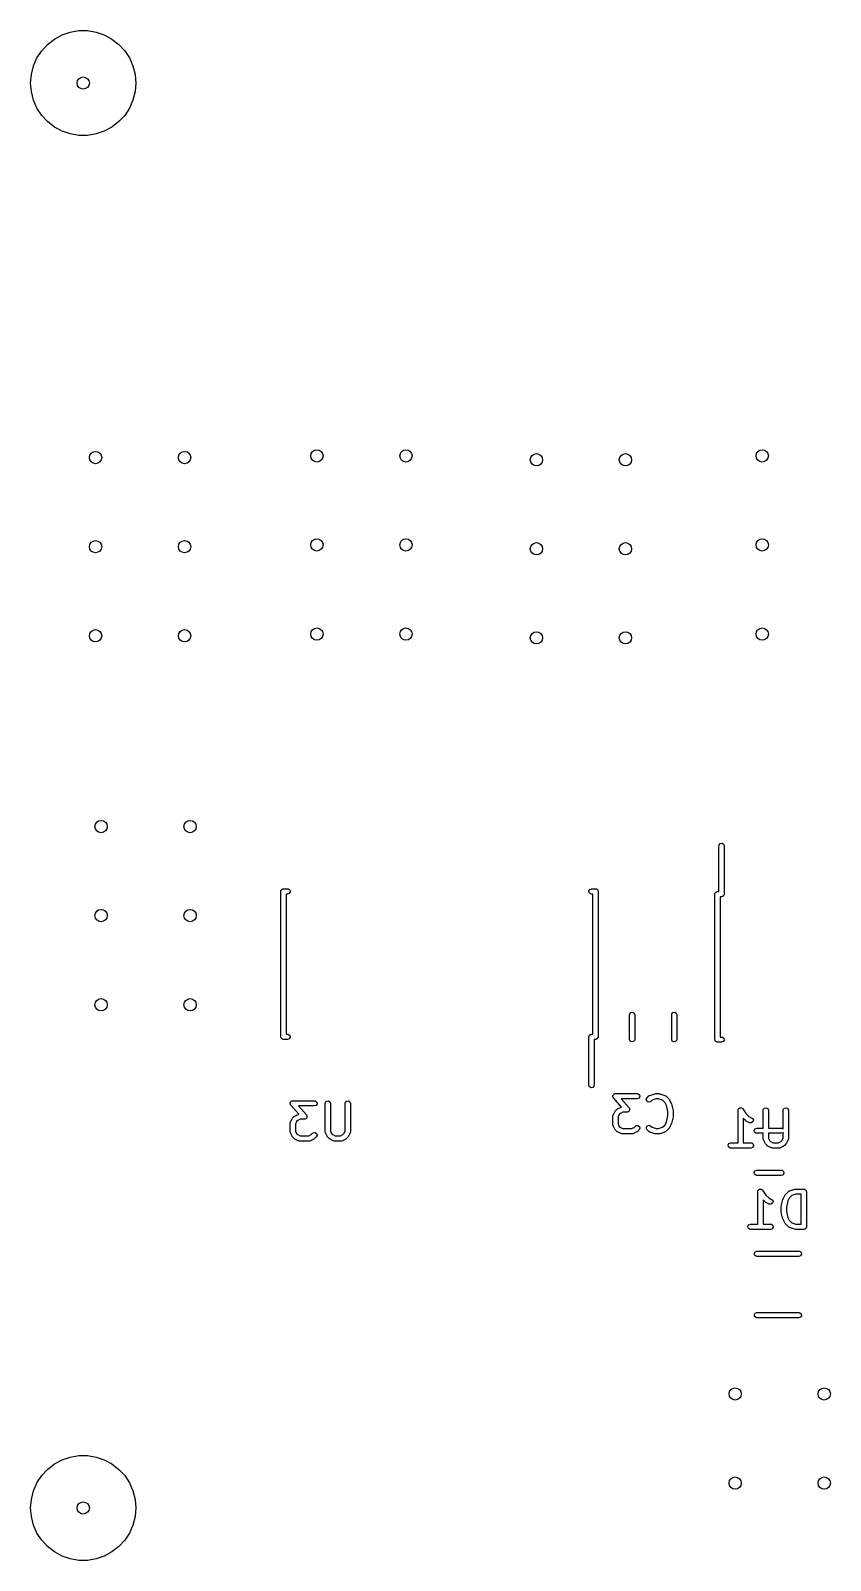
# Model space of a CAD drawing. Extents: x 4.34 to 6.15, y -6.86 to -5.14.
# Drawn here: x 4.341 to 5.239, y -6.859 to -5.141 of the extents above; entities that cross this region are included whole.
import ezdxf

# ---------------------------------------------------------------- set-up
doc = ezdxf.new("R2010")
doc.units = 0
doc.header["$MEASUREMENT"] = 0
doc.layers.add('BLACK', color=7, linetype='CONTINUOUS')

msp = doc.modelspace()

# ---------------------------------------------------------------- linework, layer by layer
at = {"layer": 'BLACK', "linetype": 'CONTINUOUS'}
for p, q in [((4.36, -5.1566), (4.3677, -5.1506)), ((4.3677, -5.1506), (4.3763, -5.1459)), ((4.3763, -5.1459), (4.3855, -5.1428)), ((4.3855, -5.1428), (4.3951, -5.1411)), ((4.3951, -5.1411), (4.4049, -5.1411)), ((4.4049, -5.1411), (4.4145, -5.1428)), ((4.4145, -5.1428), (4.4237, -5.1459)), ((4.4237, -5.1459), (4.4323, -5.1506)), ((4.4323, -5.1506), (4.44, -5.1566)), ((4.3481, -5.1719), (4.3534, -5.1637)), ((4.3534, -5.1637), (4.36, -5.1566)), ((4.44, -5.1566), (4.4466, -5.1637)), ((4.4466, -5.1637), (4.4519, -5.1719)), ((4.3418, -5.1903), (4.3441, -5.1808)), ((4.3441, -5.1808), (4.3481, -5.1719)), ((4.4519, -5.1719), (4.4559, -5.1808)), ((4.4559, -5.1808), (4.4582, -5.1903)), ((4.3409, -5.2), (4.3418, -5.1903)), ((4.3418, -5.2097), (4.3409, -5.2)), ((4.4582, -5.1903), (4.4591, -5.2)), ((4.4591, -5.2), (4.4582, -5.2097)), ((4.3441, -5.2192), (4.3418, -5.2097)), ((4.3481, -5.2281), (4.3441, -5.2192)), ((4.4559, -5.2192), (4.4519, -5.2281)), ((4.4582, -5.2097), (4.4559, -5.2192)), ((4.3534, -5.2363), (4.3481, -5.2281)), ((4.36, -5.2434), (4.3534, -5.2363)), ((4.4466, -5.2363), (4.44, -5.2434)), ((4.4519, -5.2281), (4.4466, -5.2363)), ((4.3677, -5.2494), (4.36, -5.2434)), ((4.3763, -5.2541), (4.3677, -5.2494)), ((4.3855, -5.2572), (4.3763, -5.2541)), ((4.4237, -5.2541), (4.4145, -5.2572)), ((4.4323, -5.2494), (4.4237, -5.2541)), ((4.44, -5.2434), (4.4323, -5.2494)), ((4.3951, -5.2589), (4.3855, -5.2572)), ((4.4049, -5.2589), (4.3951, -5.2589)), ((4.4145, -5.2572), (4.4049, -5.2589)), ((5.1137, -6.0566), (5.1139, -6.0556)), ((5.1137, -6.1078), (5.1137, -6.0566)), ((5.1139, -6.0556), (5.1152, -6.054)), ((5.1152, -6.054), (5.1172, -6.0537)), ((5.1172, -6.0537), (5.119, -6.0547)), ((5.119, -6.0547), (5.1196, -6.0566)), ((5.1196, -6.0566), (5.1196, -6.1107)), ((4.6219, -6.1071), (4.622, -6.107)), ((4.6219, -6.1072), (4.6219, -6.1071)), ((4.6219, -6.1076), (4.6219, -6.1072)), ((4.6219, -6.271), (4.6219, -6.1076)), ((4.622, -6.1066), (4.6225, -6.106)), ((4.622, -6.107), (4.622, -6.1066)), ((4.6225, -6.106), (4.6229, -6.1054)), ((4.6229, -6.1054), (4.6232, -6.1053)), ((4.6232, -6.1053), (4.6233, -6.1051)), ((4.6233, -6.1051), (4.6241, -6.1049)), ((4.6241, -6.1049), (4.6248, -6.1047)), ((4.6248, -6.1047), (4.6293, -6.1047)), ((4.6293, -6.1106), (4.6278, -6.1106)), ((4.6278, -6.1106), (4.6278, -6.2681)), ((4.6293, -6.1047), (4.6303, -6.1049)), ((4.6312, -6.1099), (4.6293, -6.1106)), ((4.6303, -6.1049), (4.6319, -6.1061)), ((4.6322, -6.1081), (4.6312, -6.1099)), ((4.6319, -6.1061), (4.6322, -6.1081)), ((4.9678, -6.1071), (4.9688, -6.1054)), ((4.9681, -6.1091), (4.9678, -6.1071)), ((4.9697, -6.1104), (4.9681, -6.1091)), ((4.9688, -6.1054), (4.9707, -6.1047)), ((4.9707, -6.1106), (4.9697, -6.1104)), ((4.9707, -6.1047), (4.9752, -6.1047)), ((4.9722, -6.1106), (4.9707, -6.1106)), ((4.9722, -6.2681), (4.9722, -6.1106)), ((4.9752, -6.1047), (4.9756, -6.1047)), ((4.9756, -6.1047), (4.9757, -6.1047)), ((4.9757, -6.1047), (4.9758, -6.1048)), ((4.9758, -6.1048), (4.9762, -6.1049)), ((4.9762, -6.1049), (4.9768, -6.1053)), ((4.9768, -6.1053), (4.9775, -6.1057)), ((4.9775, -6.1057), (4.9775, -6.106)), ((4.9775, -6.106), (4.9778, -6.1061)), ((4.9778, -6.1061), (4.9779, -6.1069)), ((4.9779, -6.1069), (4.9781, -6.1076)), ((4.9781, -6.1076), (4.9781, -6.271)), ((5.1092, -6.1107), (5.1093, -6.1103)), ((5.1092, -6.2741), (5.1092, -6.1107)), ((5.1093, -6.1101), (5.1094, -6.1097)), ((5.1093, -6.1102), (5.1093, -6.1101)), ((5.1093, -6.1103), (5.1093, -6.1102)), ((5.1094, -6.1097), (5.1099, -6.1091)), ((5.1099, -6.1091), (5.1103, -6.1085)), ((5.1103, -6.1085), (5.1105, -6.1084)), ((5.1105, -6.1084), (5.1107, -6.1082)), ((5.1107, -6.1082), (5.1114, -6.108)), ((5.1114, -6.108), (5.1122, -6.1078)), ((5.1122, -6.1078), (5.1137, -6.1078)), ((5.1167, -6.1137), (5.1151, -6.1137)), ((5.1151, -6.1137), (5.1151, -6.2712)), ((5.1174, -6.1134), (5.1167, -6.1137)), ((5.1182, -6.1133), (5.1174, -6.1134)), ((5.1183, -6.1131), (5.1182, -6.1133)), ((5.1186, -6.113), (5.1183, -6.1131)), ((5.119, -6.1123), (5.1186, -6.113)), ((5.1195, -6.1117), (5.119, -6.1123)), ((5.1196, -6.1112), (5.1195, -6.1113)), ((5.1195, -6.1113), (5.1195, -6.1117)), ((5.1196, -6.1107), (5.1196, -6.1111)), ((5.1196, -6.1111), (5.1196, -6.1112)), ((5.0134, -6.2462), (5.0136, -6.2452)), ((5.0134, -6.2738), (5.0134, -6.2462)), ((5.0136, -6.2452), (5.0149, -6.2437)), ((5.0149, -6.2437), (5.0169, -6.2433)), ((5.0169, -6.2433), (5.0186, -6.2443)), ((5.0186, -6.2443), (5.0193, -6.2462)), ((5.0193, -6.2462), (5.0193, -6.2738)), ((5.0607, -6.2462), (5.0608, -6.2452)), ((5.0607, -6.2738), (5.0607, -6.2462)), ((5.0608, -6.2452), (5.0621, -6.2437)), ((5.0621, -6.2437), (5.0641, -6.2433)), ((5.0641, -6.2433), (5.0659, -6.2443)), ((5.0659, -6.2443), (5.0666, -6.2462)), ((5.0666, -6.2462), (5.0666, -6.2738)), ((4.6278, -6.2681), (4.6293, -6.2681)), ((4.6293, -6.2681), (4.6303, -6.2682)), ((4.6303, -6.2682), (4.6319, -6.2695)), ((4.6319, -6.2695), (4.6322, -6.2715)), ((4.9679, -6.27), (4.9684, -6.2694)), ((4.9684, -6.2694), (4.9688, -6.2687)), ((4.9688, -6.2687), (4.969, -6.2687)), ((4.969, -6.2687), (4.9692, -6.2685)), ((4.9692, -6.2685), (4.9699, -6.2683)), ((4.9699, -6.2683), (4.9707, -6.2681)), ((4.9707, -6.2681), (4.9722, -6.2681)), ((4.6221, -6.2717), (4.6219, -6.271)), ((4.6222, -6.2725), (4.6221, -6.2717)), ((4.6225, -6.2727), (4.6222, -6.2725)), ((4.6225, -6.2729), (4.6225, -6.2727)), ((4.6232, -6.2733), (4.6225, -6.2729)), ((4.6238, -6.2738), (4.6232, -6.2733)), ((4.6242, -6.2739), (4.6238, -6.2738)), ((4.6243, -6.2739), (4.6242, -6.2739)), ((4.6244, -6.2739), (4.6243, -6.2739)), ((4.6248, -6.274), (4.6244, -6.2739)), ((4.6293, -6.274), (4.6248, -6.274)), ((4.6312, -6.2733), (4.6293, -6.274)), ((4.6322, -6.2715), (4.6312, -6.2733)), ((4.9677, -6.271), (4.9678, -6.2706)), ((4.9677, -6.3251), (4.9677, -6.271)), ((4.9678, -6.2704), (4.9679, -6.27)), ((4.9678, -6.2705), (4.9678, -6.2704)), ((4.9678, -6.2706), (4.9678, -6.2705)), ((4.9752, -6.274), (4.9736, -6.274)), ((4.9736, -6.274), (4.9736, -6.3251)), ((4.9759, -6.2737), (4.9752, -6.274)), ((4.9767, -6.2736), (4.9759, -6.2737)), ((4.9768, -6.2734), (4.9767, -6.2736)), ((4.9771, -6.2733), (4.9768, -6.2734)), ((4.9775, -6.2726), (4.9771, -6.2733)), ((4.978, -6.272), (4.9775, -6.2726)), ((4.9781, -6.2715), (4.978, -6.2716)), ((4.978, -6.2716), (4.978, -6.272)), ((4.9781, -6.271), (4.9781, -6.2714)), ((4.9781, -6.2714), (4.9781, -6.2715)), ((5.0141, -6.2757), (5.0134, -6.2738)), ((5.0159, -6.2767), (5.0141, -6.2757)), ((5.0179, -6.2763), (5.0159, -6.2767)), ((5.0192, -6.2748), (5.0179, -6.2763)), ((5.0193, -6.2738), (5.0192, -6.2748)), ((5.0614, -6.2757), (5.0607, -6.2738)), ((5.0631, -6.2767), (5.0614, -6.2757)), ((5.0651, -6.2763), (5.0631, -6.2767)), ((5.0664, -6.2748), (5.0651, -6.2763)), ((5.0666, -6.2738), (5.0664, -6.2748)), ((5.1095, -6.2748), (5.1092, -6.2741)), ((5.1096, -6.2756), (5.1095, -6.2748)), ((5.1098, -6.2758), (5.1096, -6.2756)), ((5.1099, -6.276), (5.1098, -6.2758)), ((5.1106, -6.2764), (5.1099, -6.276)), ((5.1112, -6.2769), (5.1106, -6.2764)), ((5.1115, -6.2769), (5.1112, -6.2769)), ((5.1117, -6.277), (5.1115, -6.2769)), ((5.1118, -6.277), (5.1117, -6.277)), ((5.1122, -6.2771), (5.1118, -6.277)), ((5.1167, -6.2771), (5.1122, -6.2771)), ((5.1151, -6.2712), (5.1167, -6.2712)), ((5.1167, -6.2712), (5.1177, -6.2713)), ((5.1186, -6.2764), (5.1167, -6.2771)), ((5.1177, -6.2713), (5.1193, -6.2726)), ((5.1196, -6.2746), (5.1186, -6.2764)), ((5.1193, -6.2726), (5.1196, -6.2746)), ((4.9684, -6.327), (4.9677, -6.3251)), ((4.9702, -6.3281), (4.9684, -6.327)), ((4.9721, -6.3277), (4.9702, -6.3281)), ((4.9734, -6.3262), (4.9721, -6.3277)), ((4.9736, -6.3251), (4.9734, -6.3262)), ((4.9947, -6.3371), (4.9948, -6.3369)), ((4.9948, -6.3379), (4.9947, -6.3371)), ((4.9948, -6.3367), (4.9953, -6.336)), ((4.9948, -6.3369), (4.9948, -6.3367)), ((4.9949, -6.3387), (4.9948, -6.3379)), ((4.9953, -6.336), (4.9957, -6.3354)), ((4.9957, -6.3354), (4.9959, -6.3353)), ((4.9959, -6.3353), (4.9961, -6.3351)), ((4.9961, -6.3351), (4.9969, -6.3349)), ((4.9969, -6.3349), (4.9976, -6.3347)), ((4.9976, -6.3347), (5.022, -6.3347)), ((5.022, -6.3347), (5.023, -6.3348)), ((5.023, -6.3348), (5.0245, -6.3361)), ((5.0249, -6.3381), (5.0239, -6.3399)), ((5.0245, -6.3361), (5.0249, -6.3381)), ((5.033, -6.3393), (5.0349, -6.3374)), ((5.0349, -6.3374), (5.0357, -6.3368)), ((5.0357, -6.3368), (5.0359, -6.3368)), ((5.0359, -6.3368), (5.036, -6.3367)), ((5.036, -6.3367), (5.0417, -6.3348)), ((5.0417, -6.3348), (5.0425, -6.3347)), ((5.0425, -6.3347), (5.0426, -6.3347)), ((5.0426, -6.3347), (5.0464, -6.3347)), ((5.0464, -6.3347), (5.0472, -6.3348)), ((5.0472, -6.3348), (5.0473, -6.3348)), ((5.0473, -6.3348), (5.0529, -6.3367)), ((5.0529, -6.3367), (5.0538, -6.3372)), ((5.0538, -6.3372), (5.0539, -6.3373)), ((5.0539, -6.3373), (5.0541, -6.3374)), ((5.0541, -6.3374), (5.0578, -6.3411)), ((4.6324, -6.3452), (4.6325, -6.345)), ((4.6325, -6.3459), (4.6324, -6.3452)), ((4.6325, -6.3447), (4.633, -6.3441)), ((4.6325, -6.345), (4.6325, -6.3447)), ((4.6325, -6.3467), (4.6325, -6.3459)), ((4.6327, -6.347), (4.6325, -6.3467)), ((4.6327, -6.3471), (4.6327, -6.347)), ((4.6328, -6.3472), (4.6327, -6.3471)), ((4.633, -6.3476), (4.6328, -6.3472)), ((4.633, -6.3441), (4.6334, -6.3434)), ((4.642, -6.3579), (4.633, -6.3476)), ((4.6334, -6.3434), (4.6336, -6.3433)), ((4.6336, -6.3433), (4.6337, -6.3431)), ((4.6337, -6.3431), (4.6345, -6.343)), ((4.6345, -6.343), (4.6353, -6.3427)), ((4.6353, -6.3427), (4.6596, -6.3427)), ((4.6596, -6.3486), (4.6418, -6.3486)), ((4.6418, -6.3486), (4.6506, -6.3587)), ((4.6596, -6.3427), (4.6606, -6.3429)), ((4.6615, -6.3479), (4.6596, -6.3486)), ((4.6606, -6.3429), (4.6622, -6.3442)), ((4.6625, -6.3462), (4.6615, -6.3479)), ((4.6622, -6.3442), (4.6625, -6.3462)), ((4.6717, -6.3457), (4.6719, -6.3447)), ((4.6717, -6.3775), (4.6717, -6.3457)), ((4.6719, -6.3447), (4.6732, -6.3431)), ((4.6732, -6.3431), (4.6751, -6.3428)), ((4.6751, -6.3428), (4.6769, -6.3438)), ((4.6769, -6.3438), (4.6776, -6.3457)), ((4.6776, -6.3457), (4.6776, -6.3768)), ((4.6942, -6.3457), (4.6944, -6.3447)), ((4.6942, -6.3768), (4.6942, -6.3457)), ((4.6944, -6.3447), (4.6957, -6.3431)), ((4.6957, -6.3431), (4.6976, -6.3428)), ((4.6976, -6.3428), (4.6994, -6.3438)), ((4.6994, -6.3438), (4.7001, -6.3457)), ((4.7001, -6.3457), (4.7001, -6.3775)), ((4.995, -6.339), (4.9949, -6.3387)), ((4.9951, -6.3391), (4.995, -6.339)), ((4.995, -6.3588), (4.9968, -6.355)), ((4.9952, -6.3392), (4.9951, -6.3391)), ((4.9954, -6.3396), (4.9952, -6.3392)), ((5.0044, -6.3498), (4.9954, -6.3396)), ((4.9968, -6.355), (4.9974, -6.3543)), ((4.9974, -6.3543), (4.9993, -6.3524)), ((4.9974, -6.3543), (4.9974, -6.3543)), ((4.9993, -6.3524), (5, -6.3519)), ((5, -6.3518), (5.0038, -6.35)), ((5, -6.3519), (5, -6.3518)), ((5.0038, -6.35), (5.0044, -6.3498)), ((5.022, -6.3406), (5.0041, -6.3406)), ((5.0041, -6.3406), (5.013, -6.3507)), ((5.0115, -6.3553), (5.0107, -6.3556)), ((5.0123, -6.3551), (5.0115, -6.3553)), ((5.0124, -6.355), (5.0123, -6.3551)), ((5.0126, -6.3549), (5.0124, -6.355)), ((5.013, -6.3542), (5.0126, -6.3549)), ((5.013, -6.3507), (5.0132, -6.351)), ((5.0135, -6.3536), (5.013, -6.3542)), ((5.0132, -6.351), (5.0133, -6.3511)), ((5.0133, -6.3511), (5.0133, -6.3513)), ((5.0133, -6.3513), (5.0135, -6.3515)), ((5.0135, -6.3515), (5.0135, -6.3523)), ((5.0135, -6.3523), (5.0136, -6.3531)), ((5.0136, -6.3531), (5.0135, -6.3533)), ((5.0135, -6.3533), (5.0135, -6.3536)), ((5.0239, -6.3399), (5.022, -6.3406)), ((5.0322, -6.3411), (5.033, -6.3393)), ((5.0327, -6.3431), (5.0322, -6.3411)), ((5.0343, -6.3442), (5.0327, -6.3431)), ((5.0364, -6.344), (5.0343, -6.3442)), ((5.0372, -6.3434), (5.0364, -6.344)), ((5.0386, -6.3421), (5.0372, -6.3434)), ((5.0431, -6.3406), (5.0386, -6.3421)), ((5.0459, -6.3406), (5.0431, -6.3406)), ((5.0504, -6.3421), (5.0459, -6.3406)), ((5.0533, -6.345), (5.0504, -6.3421)), ((5.0548, -6.348), (5.0533, -6.345)), ((5.0565, -6.3548), (5.0548, -6.348)), ((5.0565, -6.3597), (5.0565, -6.3548)), ((5.0578, -6.3411), (5.0583, -6.3419)), ((5.0583, -6.3419), (5.0584, -6.3419)), ((5.0584, -6.3419), (5.0602, -6.3457)), ((5.0602, -6.3457), (5.0604, -6.3462)), ((5.0604, -6.3462), (5.0605, -6.3463)), ((5.0605, -6.3463), (5.0623, -6.3538)), ((5.0623, -6.3538), (5.0624, -6.3544)), ((5.0624, -6.3544), (5.0624, -6.3545)), ((5.0624, -6.3545), (5.0624, -6.3601)), ((5.1352, -6.3535), (5.1354, -6.3525)), ((5.1352, -6.39), (5.1352, -6.3535)), ((5.1354, -6.3525), (5.1355, -6.3524)), ((5.1355, -6.3522), (5.1362, -6.3516)), ((5.1355, -6.3524), (5.1355, -6.3522)), ((5.1362, -6.3516), (5.1367, -6.351)), ((5.1367, -6.351), (5.1369, -6.351)), ((5.1369, -6.351), (5.137, -6.3508)), ((5.137, -6.3508), (5.1379, -6.3508)), ((5.1379, -6.3508), (5.1387, -6.3506)), ((5.1387, -6.3506), (5.1389, -6.3507)), ((5.1389, -6.3507), (5.139, -6.3507)), ((5.139, -6.3507), (5.1397, -6.3512)), ((5.1397, -6.3512), (5.1405, -6.3516)), ((5.1405, -6.3516), (5.1405, -6.3518)), ((5.1405, -6.3518), (5.1407, -6.3519)), ((5.1407, -6.3519), (5.1442, -6.3573)), ((5.1634, -6.3535), (5.1635, -6.3525)), ((5.1634, -6.3734), (5.1634, -6.3535)), ((5.1635, -6.3525), (5.1648, -6.351)), ((5.1648, -6.351), (5.1668, -6.3506)), ((5.1668, -6.3506), (5.1686, -6.3516)), ((5.1686, -6.3516), (5.1693, -6.3535)), ((5.1693, -6.3535), (5.1693, -6.3734)), ((5.1859, -6.3535), (5.186, -6.3525)), ((5.1859, -6.3745), (5.1859, -6.3535)), ((5.186, -6.3525), (5.1873, -6.351)), ((5.1873, -6.351), (5.1893, -6.3506)), ((5.1893, -6.3506), (5.1911, -6.3516)), ((5.1911, -6.3516), (5.1918, -6.3535)), ((5.1918, -6.3535), (5.1918, -6.3854)), ((4.6323, -6.3682), (4.6325, -6.3672)), ((4.6323, -6.3775), (4.6323, -6.3682)), ((4.6325, -6.3672), (4.6326, -6.367)), ((4.6326, -6.3668), (4.6345, -6.3631)), ((4.6326, -6.367), (4.6326, -6.3668)), ((4.6345, -6.3631), (4.635, -6.3624)), ((4.635, -6.3624), (4.6351, -6.3623)), ((4.6351, -6.3623), (4.6369, -6.3605)), ((4.6369, -6.3605), (4.6376, -6.3599)), ((4.6376, -6.3599), (4.6377, -6.3599)), ((4.6377, -6.3599), (4.6414, -6.358)), ((4.6396, -6.3662), (4.6382, -6.3689)), ((4.6382, -6.3689), (4.6382, -6.3768)), ((4.6408, -6.365), (4.6396, -6.3662)), ((4.6435, -6.3636), (4.6408, -6.365)), ((4.6414, -6.358), (4.642, -6.3579)), ((4.6484, -6.3636), (4.6435, -6.3636)), ((4.6491, -6.3633), (4.6484, -6.3636)), ((4.6499, -6.3632), (4.6491, -6.3633)), ((4.6501, -6.363), (4.6499, -6.3632)), ((4.6503, -6.3629), (4.6501, -6.363)), ((4.6507, -6.3622), (4.6503, -6.3629)), ((4.6506, -6.3587), (4.6508, -6.3591)), ((4.6512, -6.3616), (4.6507, -6.3622)), ((4.6508, -6.3591), (4.6509, -6.3592)), ((4.6509, -6.3592), (4.651, -6.3593)), ((4.651, -6.3593), (4.6511, -6.3596)), ((4.6511, -6.3596), (4.6512, -6.3604)), ((4.6512, -6.3604), (4.6513, -6.3612)), ((4.6513, -6.3612), (4.6512, -6.3614)), ((4.6512, -6.3614), (4.6512, -6.3616)), ((4.9947, -6.3601), (4.9948, -6.3591)), ((4.9947, -6.3695), (4.9947, -6.3601)), ((4.9947, -6.3696), (4.9947, -6.3695)), ((4.9947, -6.3698), (4.9947, -6.3696)), ((4.995, -6.3708), (4.9947, -6.3698)), ((4.9948, -6.3591), (4.9949, -6.359)), ((4.9949, -6.359), (4.995, -6.3588)), ((4.9968, -6.3746), (4.995, -6.3708)), ((5.0019, -6.3581), (5.0006, -6.3608)), ((5.0006, -6.3608), (5.0006, -6.3688)), ((5.0006, -6.3688), (5.0019, -6.3715)), ((5.0031, -6.3569), (5.0019, -6.3581)), ((5.0019, -6.3715), (5.0031, -6.3727)), ((5.0058, -6.3556), (5.0031, -6.3569)), ((5.0031, -6.3727), (5.0058, -6.374)), ((5.0107, -6.3556), (5.0058, -6.3556)), ((5.0157, -6.374), (5.0184, -6.3727)), ((5.0184, -6.3727), (5.0199, -6.3711)), ((5.0199, -6.3711), (5.0207, -6.3706)), ((5.0207, -6.3706), (5.0227, -6.3704)), ((5.0227, -6.3704), (5.0244, -6.3715)), ((5.0244, -6.3715), (5.0249, -6.3735)), ((5.0323, -6.3725), (5.0334, -6.3708)), ((5.0324, -6.3745), (5.0323, -6.3725)), ((5.0334, -6.3708), (5.0354, -6.3703)), ((5.0354, -6.3703), (5.0372, -6.3711)), ((5.0372, -6.3711), (5.0386, -6.3725)), ((5.0386, -6.3725), (5.0431, -6.374)), ((5.0459, -6.374), (5.0504, -6.3725)), ((5.0504, -6.3725), (5.0533, -6.3696)), ((5.0533, -6.3696), (5.0548, -6.3666)), ((5.0548, -6.3666), (5.0565, -6.3597)), ((5.0584, -6.3727), (5.0578, -6.3734)), ((5.0602, -6.3689), (5.0584, -6.3727)), ((5.0603, -6.3688), (5.0602, -6.3689)), ((5.0605, -6.3683), (5.0603, -6.3688)), ((5.0623, -6.3608), (5.0605, -6.3683)), ((5.0624, -6.3601), (5.0623, -6.3607)), ((5.0623, -6.3607), (5.0623, -6.3608)), ((5.1436, -6.365), (5.1411, -6.3625)), ((5.1411, -6.3625), (5.1411, -6.39)), ((5.1437, -6.365), (5.1436, -6.365)), ((5.1444, -6.3656), (5.1437, -6.365)), ((5.1442, -6.3573), (5.1474, -6.3605)), ((5.1481, -6.3674), (5.1444, -6.3656)), ((5.1474, -6.3605), (5.1508, -6.3622)), ((5.1501, -6.3677), (5.1481, -6.3674)), ((5.1518, -6.3666), (5.1501, -6.3677)), ((5.1508, -6.3622), (5.1516, -6.3628)), ((5.1516, -6.3628), (5.1524, -6.3646)), ((5.1524, -6.3646), (5.1518, -6.3666)), ((4.6324, -6.3777), (4.6323, -6.3775)), ((4.6323, -6.3779), (4.6324, -6.3777)), ((4.6326, -6.3789), (4.6323, -6.3779)), ((4.6345, -6.3826), (4.6326, -6.3789)), ((4.6345, -6.3827), (4.6345, -6.3826)), ((4.6351, -6.3834), (4.6345, -6.3827)), ((4.6369, -6.3853), (4.6351, -6.3834)), ((4.637, -6.3853), (4.6369, -6.3853)), ((4.6377, -6.3858), (4.637, -6.3853)), ((4.6414, -6.3877), (4.6377, -6.3858)), ((4.6382, -6.3768), (4.6396, -6.3795)), ((4.6396, -6.3795), (4.6408, -6.3807)), ((4.6408, -6.3807), (4.6435, -6.3821)), ((4.6416, -6.3877), (4.6414, -6.3877)), ((4.6418, -6.3878), (4.6416, -6.3877)), ((4.6428, -6.388), (4.6418, -6.3878)), ((4.654, -6.388), (4.6428, -6.388)), ((4.6435, -6.3821), (4.6533, -6.3821)), ((4.6533, -6.3821), (4.656, -6.3807)), ((4.6542, -6.3879), (4.654, -6.388)), ((4.6543, -6.388), (4.6542, -6.3879)), ((4.6553, -6.3877), (4.6543, -6.388)), ((4.6591, -6.3858), (4.6553, -6.3877)), ((4.656, -6.3807), (4.6575, -6.3792)), ((4.6575, -6.3792), (4.6584, -6.3786)), ((4.6584, -6.3786), (4.6604, -6.3784)), ((4.6598, -6.3853), (4.6591, -6.3858)), ((4.6591, -6.3858), (4.6591, -6.3858)), ((4.6617, -6.3834), (4.6598, -6.3853)), ((4.6604, -6.3784), (4.6621, -6.3796)), ((4.6626, -6.3815), (4.6617, -6.3834)), ((4.6621, -6.3796), (4.6626, -6.3815)), ((4.6717, -6.3777), (4.6717, -6.3775)), ((4.6717, -6.3779), (4.6717, -6.3777)), ((4.672, -6.3789), (4.6717, -6.3779)), ((4.6739, -6.3826), (4.672, -6.3789)), ((4.6739, -6.3827), (4.6739, -6.3826)), ((4.6744, -6.3834), (4.6739, -6.3827)), ((4.6763, -6.3853), (4.6744, -6.3834)), ((4.6764, -6.3853), (4.6763, -6.3853)), ((4.6771, -6.3858), (4.6764, -6.3853)), ((4.6808, -6.3877), (4.6771, -6.3858)), ((4.6776, -6.3768), (4.6789, -6.3795)), ((4.6789, -6.3795), (4.6801, -6.3807)), ((4.6801, -6.3807), (4.6828, -6.3821)), ((4.681, -6.3877), (4.6808, -6.3877)), ((4.6811, -6.3878), (4.681, -6.3877)), ((4.6821, -6.388), (4.6811, -6.3878)), ((4.6896, -6.388), (4.6821, -6.388)), ((4.6828, -6.3821), (4.6889, -6.3821)), ((4.6889, -6.3821), (4.6916, -6.3807)), ((4.6898, -6.3879), (4.6896, -6.388)), ((4.69, -6.388), (4.6898, -6.3879)), ((4.691, -6.3877), (4.69, -6.388)), ((4.6947, -6.3858), (4.691, -6.3877)), ((4.6916, -6.3807), (4.6928, -6.3795)), ((4.6928, -6.3795), (4.6942, -6.3768)), ((4.6955, -6.3853), (4.6947, -6.3858)), ((4.6947, -6.3858), (4.6947, -6.3858)), ((4.6973, -6.3834), (4.6955, -6.3853)), ((4.6974, -6.3833), (4.6973, -6.3834)), ((4.6979, -6.3826), (4.6974, -6.3833)), ((4.6998, -6.3789), (4.6979, -6.3826)), ((4.6999, -6.3786), (4.6998, -6.3787)), ((4.6998, -6.3787), (4.6998, -6.3789)), ((4.7001, -6.3775), (4.6999, -6.3786)), ((4.9969, -6.3746), (4.9968, -6.3746)), ((4.9974, -6.3753), (4.9969, -6.3746)), ((4.9993, -6.3772), (4.9974, -6.3753)), ((5, -6.3777), (4.9993, -6.3772)), ((4.9993, -6.3772), (4.9993, -6.3772)), ((5.0038, -6.3796), (5, -6.3777)), ((5.004, -6.3796), (5.0038, -6.3796)), ((5.0041, -6.3798), (5.004, -6.3796)), ((5.0051, -6.3799), (5.0041, -6.3798)), ((5.0164, -6.3799), (5.0051, -6.3799)), ((5.0058, -6.374), (5.0157, -6.374)), ((5.0165, -6.3799), (5.0164, -6.3799)), ((5.0167, -6.3799), (5.0165, -6.3799)), ((5.0177, -6.3796), (5.0167, -6.3799)), ((5.0214, -6.3777), (5.0177, -6.3796)), ((5.0215, -6.3777), (5.0214, -6.3777)), ((5.0222, -6.3772), (5.0215, -6.3777)), ((5.0241, -6.3753), (5.0222, -6.3772)), ((5.0249, -6.3735), (5.0241, -6.3753)), ((5.033, -6.3753), (5.0324, -6.3745)), ((5.0349, -6.3772), (5.033, -6.3753)), ((5.0351, -6.3773), (5.0349, -6.3772)), ((5.0351, -6.3774), (5.0351, -6.3773)), ((5.036, -6.3779), (5.0351, -6.3774)), ((5.0417, -6.3798), (5.036, -6.3779)), ((5.0426, -6.3799), (5.0417, -6.3798)), ((5.0417, -6.3798), (5.0417, -6.3798)), ((5.0464, -6.3799), (5.0426, -6.3799)), ((5.0431, -6.374), (5.0459, -6.374)), ((5.0473, -6.3798), (5.0464, -6.3799)), ((5.0464, -6.3799), (5.0464, -6.3799)), ((5.0529, -6.3779), (5.0473, -6.3798)), ((5.053, -6.3778), (5.0529, -6.3779)), ((5.0532, -6.3778), (5.053, -6.3778)), ((5.0541, -6.3772), (5.0532, -6.3778)), ((5.0578, -6.3734), (5.0541, -6.3772)), ((5.0578, -6.3734), (5.0578, -6.3734)), ((5.1533, -6.3759), (5.1543, -6.3741)), ((5.1537, -6.3779), (5.1533, -6.3759)), ((5.1552, -6.3792), (5.1537, -6.3779)), ((5.1543, -6.3741), (5.1562, -6.3734)), ((5.1562, -6.3793), (5.1552, -6.3792)), ((5.1562, -6.3734), (5.1634, -6.3734)), ((5.1634, -6.3793), (5.1562, -6.3793)), ((5.1634, -6.3854), (5.1634, -6.3793)), ((5.1634, -6.3856), (5.1634, -6.3854)), ((5.1634, -6.3858), (5.1634, -6.3856)), ((5.1637, -6.3867), (5.1634, -6.3858)), ((5.1656, -6.3905), (5.1637, -6.3867)), ((5.1693, -6.3734), (5.1838, -6.3734)), ((5.1838, -6.3793), (5.1693, -6.3793)), ((5.1693, -6.3793), (5.1693, -6.3847)), ((5.1693, -6.3847), (5.1706, -6.3874)), ((5.1706, -6.3874), (5.1718, -6.3886)), ((5.1718, -6.3886), (5.1745, -6.39)), ((5.1806, -6.39), (5.1833, -6.3886)), ((5.1833, -6.3886), (5.1845, -6.3874)), ((5.1838, -6.3734), (5.1848, -6.3736)), ((5.1857, -6.3786), (5.1838, -6.3793)), ((5.1845, -6.3874), (5.1859, -6.3847)), ((5.1848, -6.3736), (5.1859, -6.3745)), ((5.1859, -6.3783), (5.1857, -6.3786)), ((5.1859, -6.3847), (5.1859, -6.3783)), ((5.1915, -6.3867), (5.1896, -6.3905)), ((5.1916, -6.3864), (5.1915, -6.3866)), ((5.1915, -6.3866), (5.1915, -6.3867)), ((5.1918, -6.3854), (5.1916, -6.3864)), ((5.124, -6.3924), (5.125, -6.3907)), ((5.1244, -6.3944), (5.124, -6.3924)), ((5.1259, -6.3957), (5.1244, -6.3944)), ((5.125, -6.3907), (5.1269, -6.39)), ((5.1269, -6.3959), (5.1259, -6.3957)), ((5.1269, -6.39), (5.1352, -6.39)), ((5.1494, -6.3959), (5.1269, -6.3959)), ((5.1411, -6.39), (5.1494, -6.39)), ((5.1494, -6.39), (5.1505, -6.3901)), ((5.1513, -6.3952), (5.1494, -6.3959)), ((5.1505, -6.3901), (5.152, -6.3914)), ((5.1524, -6.3934), (5.1513, -6.3952)), ((5.152, -6.3914), (5.1524, -6.3934)), ((5.1661, -6.3913), (5.1656, -6.3905)), ((5.1656, -6.3905), (5.1656, -6.3905)), ((5.168, -6.3931), (5.1661, -6.3913)), ((5.168, -6.3932), (5.168, -6.3931)), ((5.1687, -6.3937), (5.168, -6.3932)), ((5.1725, -6.3956), (5.1687, -6.3937)), ((5.1727, -6.3956), (5.1725, -6.3956)), ((5.1728, -6.3957), (5.1727, -6.3956)), ((5.1738, -6.3959), (5.1728, -6.3957)), ((5.1813, -6.3959), (5.1738, -6.3959)), ((5.1745, -6.39), (5.1806, -6.39)), ((5.1815, -6.3958), (5.1813, -6.3959)), ((5.1817, -6.3958), (5.1815, -6.3958)), ((5.1826, -6.3956), (5.1817, -6.3958)), ((5.1864, -6.3937), (5.1826, -6.3956)), ((5.1872, -6.3931), (5.1864, -6.3936)), ((5.1864, -6.3936), (5.1864, -6.3937)), ((5.189, -6.3913), (5.1872, -6.3931)), ((5.1891, -6.3912), (5.189, -6.3913)), ((5.1896, -6.3905), (5.1891, -6.3912)), ((5.1533, -6.4231), (5.1543, -6.4214)), ((5.1537, -6.4251), (5.1533, -6.4231)), ((5.1543, -6.4214), (5.1562, -6.4207)), ((5.1562, -6.4207), (5.1838, -6.4207)), ((5.1838, -6.4207), (5.1848, -6.4208)), ((5.1848, -6.4208), (5.1863, -6.4221)), ((5.1867, -6.4241), (5.1857, -6.4259)), ((5.1863, -6.4221), (5.1867, -6.4241)), ((5.1552, -6.4264), (5.1537, -6.4251)), ((5.1562, -6.4266), (5.1552, -6.4264)), ((5.1838, -6.4266), (5.1562, -6.4266)), ((5.1857, -6.4259), (5.1838, -6.4266)), ((5.1574, -6.4449), (5.1575, -6.4438)), ((5.1574, -6.4813), (5.1574, -6.4449)), ((5.1575, -6.4438), (5.1576, -6.4437)), ((5.1576, -6.4437), (5.1577, -6.4436)), ((5.1577, -6.4436), (5.1583, -6.443)), ((5.1583, -6.443), (5.1588, -6.4423)), ((5.1588, -6.4423), (5.159, -6.4423)), ((5.159, -6.4423), (5.1591, -6.4422)), ((5.1591, -6.4422), (5.16, -6.4421)), ((5.16, -6.4421), (5.1608, -6.442)), ((5.1608, -6.442), (5.161, -6.442)), ((5.161, -6.442), (5.1611, -6.442)), ((5.1611, -6.442), (5.1618, -6.4425)), ((5.1618, -6.4425), (5.1626, -6.443)), ((5.1626, -6.443), (5.1626, -6.4431)), ((5.1626, -6.4431), (5.1628, -6.4432)), ((5.1628, -6.4432), (5.1664, -6.4486)), ((5.1657, -6.4563), (5.1633, -6.4539)), ((5.1633, -6.4539), (5.1633, -6.4813)), ((5.1658, -6.4563), (5.1657, -6.4563)), ((5.1665, -6.4569), (5.1658, -6.4563)), ((5.1664, -6.4486), (5.1696, -6.4518)), ((5.1702, -6.4587), (5.1665, -6.4569)), ((5.1696, -6.4518), (5.1729, -6.4535)), ((5.1739, -6.4579), (5.1722, -6.459)), ((5.1729, -6.4535), (5.1737, -6.4541)), ((5.1737, -6.4541), (5.1745, -6.4559)), ((5.1745, -6.4559), (5.1739, -6.4579)), ((5.1837, -6.461), (5.1856, -6.4535)), ((5.1856, -6.4535), (5.1858, -6.4531)), ((5.1858, -6.4529), (5.1877, -6.4492)), ((5.1858, -6.4531), (5.1858, -6.4529)), ((5.1877, -6.4492), (5.1882, -6.4485)), ((5.1882, -6.4484), (5.192, -6.4446)), ((5.1882, -6.4485), (5.1882, -6.4484)), ((5.1912, -6.4553), (5.1895, -6.4621)), ((5.1927, -6.4522), (5.1912, -6.4553)), ((5.192, -6.4446), (5.1928, -6.4441)), ((5.1957, -6.4493), (5.1927, -6.4522)), ((5.1928, -6.4441), (5.193, -6.444)), ((5.193, -6.444), (5.1931, -6.4439)), ((5.1931, -6.4439), (5.1988, -6.4421)), ((5.2002, -6.4478), (5.1957, -6.4493)), ((5.1988, -6.4421), (5.1996, -6.4419)), ((5.1996, -6.4419), (5.1997, -6.4419)), ((5.1997, -6.4419), (5.2091, -6.4419)), ((5.2061, -6.4478), (5.2002, -6.4478)), ((5.2061, -6.4813), (5.2061, -6.4478)), ((5.2091, -6.4419), (5.2094, -6.442)), ((5.2094, -6.442), (5.2096, -6.442)), ((5.2096, -6.442), (5.2097, -6.442)), ((5.2097, -6.442), (5.2101, -6.4421)), ((5.2101, -6.4421), (5.2107, -6.4426)), ((5.2107, -6.4426), (5.2113, -6.443)), ((5.2113, -6.443), (5.2114, -6.4432)), ((5.2114, -6.4432), (5.2116, -6.4434)), ((5.2116, -6.4434), (5.2117, -6.4441)), ((5.2117, -6.4441), (5.212, -6.4449)), ((5.212, -6.4449), (5.212, -6.4842)), ((5.1722, -6.459), (5.1702, -6.4587)), ((5.1836, -6.4617), (5.1837, -6.4612)), ((5.1836, -6.4674), (5.1836, -6.4617)), ((5.1837, -6.4675), (5.1836, -6.4674)), ((5.1837, -6.4612), (5.1837, -6.461)), ((5.1837, -6.4681), (5.1837, -6.4675)), ((5.1856, -6.4756), (5.1837, -6.4681)), ((5.1857, -6.4757), (5.1856, -6.4756)), ((5.1858, -6.4762), (5.1857, -6.4757)), ((5.1895, -6.4621), (5.1895, -6.467)), ((5.1895, -6.467), (5.1912, -6.4738)), ((5.1912, -6.4738), (5.1927, -6.4769)), ((5.1462, -6.4837), (5.1472, -6.482)), ((5.1465, -6.4857), (5.1462, -6.4837)), ((5.1481, -6.487), (5.1465, -6.4857)), ((5.1472, -6.482), (5.1491, -6.4813)), ((5.1491, -6.4872), (5.1481, -6.487)), ((5.1491, -6.4813), (5.1574, -6.4813)), ((5.1716, -6.4872), (5.1491, -6.4872)), ((5.1633, -6.4813), (5.1716, -6.4813)), ((5.1716, -6.4813), (5.1726, -6.4815)), ((5.1735, -6.4865), (5.1716, -6.4872)), ((5.1726, -6.4815), (5.1741, -6.4828)), ((5.1745, -6.4847), (5.1735, -6.4865)), ((5.1741, -6.4828), (5.1745, -6.4847)), ((5.1877, -6.4799), (5.1858, -6.4762)), ((5.1877, -6.48), (5.1877, -6.4799)), ((5.1882, -6.4807), (5.1877, -6.48)), ((5.192, -6.4844), (5.1882, -6.4807)), ((5.1921, -6.4845), (5.192, -6.4844)), ((5.1922, -6.4847), (5.1921, -6.4845)), ((5.1931, -6.4852), (5.1922, -6.4847)), ((5.1927, -6.4769), (5.1957, -6.4798)), ((5.1988, -6.487), (5.1931, -6.4852)), ((5.1957, -6.4798), (5.2002, -6.4813)), ((5.1997, -6.4872), (5.1988, -6.487)), ((5.1988, -6.487), (5.1988, -6.487)), ((5.2091, -6.4872), (5.1997, -6.4872)), ((5.2002, -6.4813), (5.2061, -6.4813)), ((5.2098, -6.4869), (5.2091, -6.4872)), ((5.2105, -6.4868), (5.2098, -6.4869)), ((5.2107, -6.4866), (5.2105, -6.4868)), ((5.211, -6.4865), (5.2107, -6.4866)), ((5.2113, -6.4858), (5.211, -6.4865)), ((5.2118, -6.4852), (5.2113, -6.4858)), ((5.2119, -6.4849), (5.2118, -6.4852)), ((5.212, -6.4842), (5.2119, -6.4846)), ((5.2119, -6.4846), (5.212, -6.4847)), ((5.212, -6.4847), (5.2119, -6.4849)), ((5.1535, -6.514), (5.1545, -6.5123)), ((5.1538, -6.516), (5.1535, -6.514)), ((5.1554, -6.5173), (5.1538, -6.516)), ((5.1545, -6.5123), (5.1564, -6.5116)), ((5.1564, -6.5175), (5.1554, -6.5173)), ((5.1564, -6.5116), (5.2036, -6.5116)), ((5.2036, -6.5175), (5.1564, -6.5175)), ((5.2036, -6.5116), (5.2046, -6.5118)), ((5.2055, -6.5168), (5.2036, -6.5175)), ((5.2046, -6.5118), (5.2062, -6.5131)), ((5.2065, -6.5151), (5.2055, -6.5168)), ((5.2062, -6.5131), (5.2065, -6.5151)), ((5.1535, -6.5829), (5.1545, -6.5812)), ((5.1538, -6.5849), (5.1535, -6.5829)), ((5.1554, -6.5862), (5.1538, -6.5849)), ((5.1545, -6.5812), (5.1564, -6.5805)), ((5.1564, -6.5864), (5.1554, -6.5862)), ((5.1564, -6.5805), (5.2036, -6.5805)), ((5.2036, -6.5864), (5.1564, -6.5864)), ((5.2036, -6.5805), (5.2046, -6.5807)), ((5.2055, -6.5857), (5.2036, -6.5864)), ((5.2046, -6.5807), (5.2062, -6.582)), ((5.2065, -6.584), (5.2055, -6.5857)), ((5.2062, -6.582), (5.2065, -6.584)), ((4.36, -6.7566), (4.3677, -6.7506)), ((4.3677, -6.7506), (4.3763, -6.7459)), ((4.3763, -6.7459), (4.3855, -6.7428)), ((4.3855, -6.7428), (4.3951, -6.7411)), ((4.3951, -6.7411), (4.4049, -6.7411)), ((4.4049, -6.7411), (4.4145, -6.7428)), ((4.4145, -6.7428), (4.4237, -6.7459)), ((4.4237, -6.7459), (4.4323, -6.7506)), ((4.4323, -6.7506), (4.44, -6.7566)), ((4.3481, -6.7719), (4.3534, -6.7637)), ((4.3534, -6.7637), (4.36, -6.7566)), ((4.44, -6.7566), (4.4466, -6.7637)), ((4.4466, -6.7637), (4.4519, -6.7719)), ((4.3418, -6.7903), (4.3441, -6.7808)), ((4.3441, -6.7808), (4.3481, -6.7719)), ((4.4519, -6.7719), (4.4559, -6.7808)), ((4.4559, -6.7808), (4.4582, -6.7903)), ((4.3409, -6.8), (4.3418, -6.7903)), ((4.3418, -6.8097), (4.3409, -6.8)), ((4.4582, -6.7903), (4.4591, -6.8)), ((4.4591, -6.8), (4.4582, -6.8097)), ((4.3441, -6.8192), (4.3418, -6.8097)), ((4.3481, -6.8281), (4.3441, -6.8192)), ((4.4559, -6.8192), (4.4519, -6.8281)), ((4.4582, -6.8097), (4.4559, -6.8192)), ((4.3534, -6.8363), (4.3481, -6.8281)), ((4.36, -6.8434), (4.3534, -6.8363)), ((4.4466, -6.8363), (4.44, -6.8434)), ((4.4519, -6.8281), (4.4466, -6.8363)), ((4.3677, -6.8494), (4.36, -6.8434)), ((4.3763, -6.8541), (4.3677, -6.8494)), ((4.4323, -6.8494), (4.4237, -6.8541)), ((4.44, -6.8434), (4.4323, -6.8494)), ((4.3855, -6.8572), (4.3763, -6.8541)), ((4.3951, -6.8589), (4.3855, -6.8572)), ((4.4049, -6.8589), (4.3951, -6.8589)), ((4.4145, -6.8572), (4.4049, -6.8589)), ((4.4237, -6.8541), (4.4145, -6.8572))]:
    msp.add_line(p, q, dxfattribs=at)
at = {"layer": 'BLACK'}
for centre in [(4.4, -5.2), (4.4139, -5.6206), (4.5139, -5.6206), (4.6624, -5.6187), (4.7624, -5.6187), (4.9088, -5.623), (5.0088, -5.623), (5.1624, -5.6187), (4.4139, -5.7206), (4.5139, -5.7206), (4.6624, -5.7187), (4.7624, -5.7187), (4.9088, -5.723), (5.0088, -5.723), (5.1624, -5.7187), (4.4139, -5.8206), (4.5139, -5.8206), (4.6624, -5.8187), (4.7624, -5.8187), (4.9088, -5.823), (5.0088, -5.823), (5.1624, -5.8187), (4.42, -6.0349), (4.52, -6.0349), (4.42, -6.1349), (4.52, -6.1349), (4.42, -6.2349), (4.52, -6.2349), (5.132, -6.672), (5.232, -6.672), (5.132, -6.772), (5.232, -6.772), (4.4, -6.8)]:
    msp.add_circle(centre, 0.00689, dxfattribs=at)

doc.saveas('drawing.dxf')
